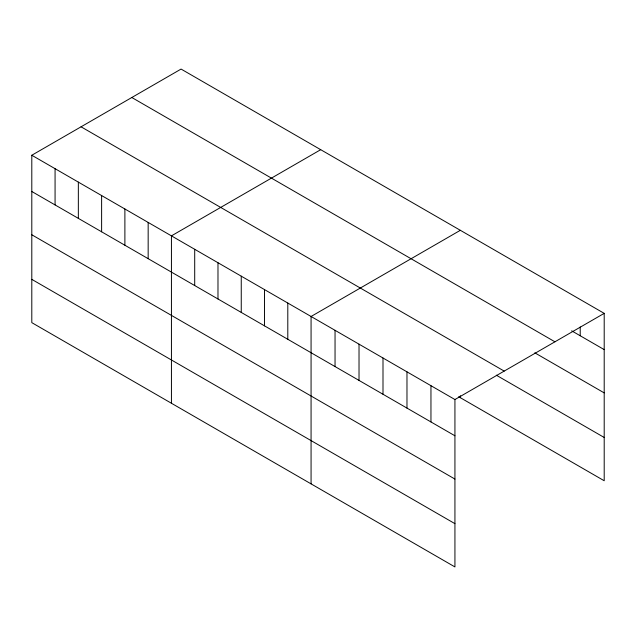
<?xml version="1.0" encoding="UTF-8"?>
<svg xmlns="http://www.w3.org/2000/svg" width="636" height="636" viewBox="0 0 636 636"><rect width="100%" height="100%" fill="white"/><g stroke="black" fill="none" stroke-linecap="round" stroke-linejoin="round"><path stroke-width="0.95" d="M31.8 155.248L454.931 399.535L454.931 566.93L31.8 322.643L31.8 155.248L181.069 69.07L604.2 313.357L604.2 480.752L458.675 396.737M320.703 149.683L171.434 235.861L171.434 403.256M460.337 230.304L311.068 316.482L311.068 483.877M454.931 399.535L604.2 313.357M571.661 330.823L604.2 349.609M131.811 97.507L554.942 341.802M534.836 352.837L604.2 392.889M81.058 126.81L504.189 371.098M496.303 375.184L604.2 437.473M31.8 191.492L454.931 435.787M31.8 234.771L454.931 479.067M31.8 279.363L454.931 523.659M580.223 326.944L580.223 335.76M460.337 395.727L460.337 397.691M430.954 385.694L430.954 421.946M406.976 371.853L406.976 408.097M382.999 358.012L382.999 394.256M359.022 344.163L359.022 380.415M335.045 330.322L335.045 366.567M287.798 303.046L287.798 339.29M264.52 289.611L264.52 325.855M241.251 276.167L241.251 312.419M217.981 262.732L217.981 298.984M194.703 249.296L194.703 285.548M148.164 222.425L148.164 258.677M124.887 208.99L124.887 245.242M101.617 195.554L101.617 231.798M78.347 182.119L78.347 218.363M55.07 168.683L55.07 204.927"/></g></svg>
